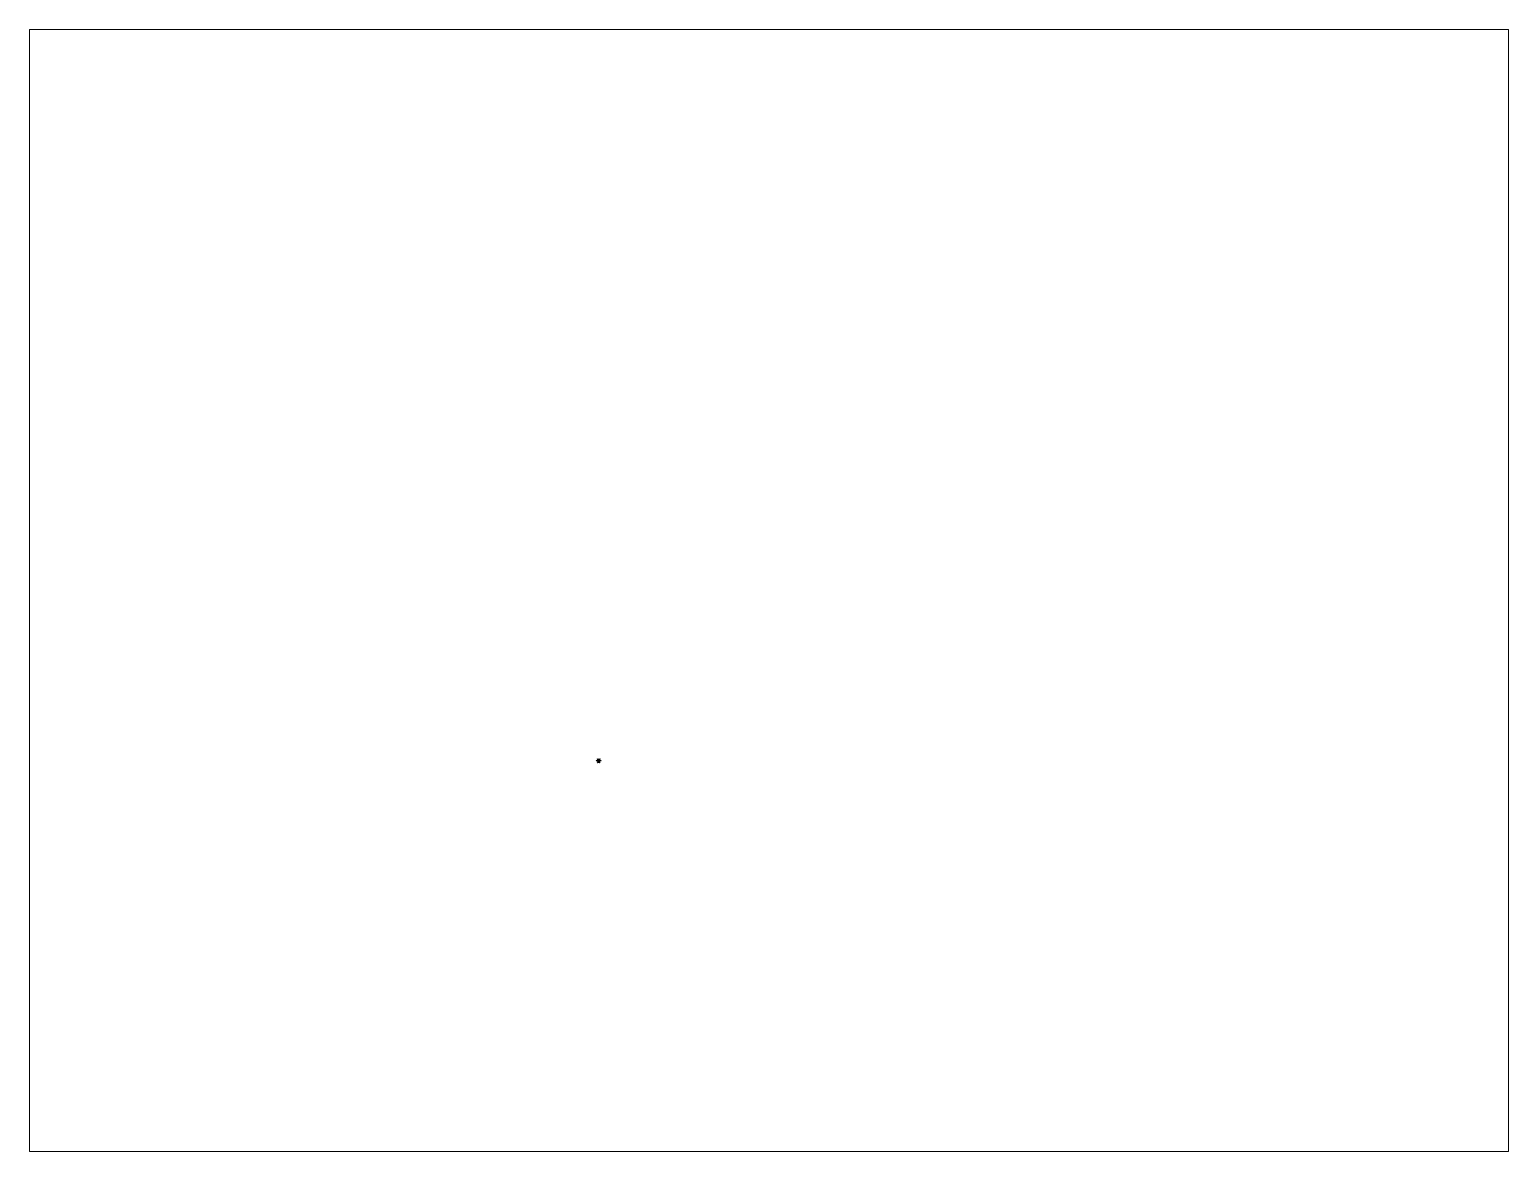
# Paper-space layout 'Layout2' of a CAD drawing. Extents: x 26 to 231, y 20 to 176.
# The model-space entities are those that its viewports show. They can reach past a viewport. Long polylines and large blocks are cut down to what shows.
import ezdxf

# ---------------------------------------------------------------- set-up
doc = ezdxf.new("R2010")
doc.units = 13
doc.layers.add('MAGNET', color=11, linetype='Continuous')

msp = doc.modelspace()

# ---------------------------------------------------------------- linework, layer by layer
at = {"layer": 'MAGNET'}
for points in [[(-473.1, -464.3), (-470.2, -469.4), (-470.6, -470.1), (-476.5, -470.2), (-475.7, -468.9), (-470.7, -469.8), (-470.5, -469.5), (-473.8, -465.6), (-473.1, -464.3)], [(-473.4, -475.5), (-470.4, -470.5), (-469.6, -470.5), (-466.6, -475.5), (-468.1, -475.5), (-469.8, -470.7), (-470.2, -470.7), (-471.9, -475.5), (-473.4, -475.5)], [(-470.1, -469.9), (-470.1, -469.9), (-470.1, -469.9), (-470.1, -469.9), (-470.1, -469.9)], [(-470.1, -469.9), (-470, -470), (-470.1, -470.1), (-470.1, -469.9)], [(-463.5, -470.2), (-469.4, -470.1), (-469.8, -469.4), (-466.9, -464.3), (-466.2, -465.6), (-469.5, -469.5), (-469.3, -469.8), (-464.3, -468.9), (-463.5, -470.2)]]:
    msp.add_lwpolyline(points, dxfattribs=at)

psp = doc.layouts.new('Layout2')

# ---------------------------------------------------------------- viewports
at = {"layer": '0', "view_target_point": (-10, -10)}
psp.add_viewport(center=(128.5, 97.5), size=(205.6, 156), view_center_point=(0, 0), view_height=3030, dxfattribs=at)

doc.saveas('drawing.dxf')
